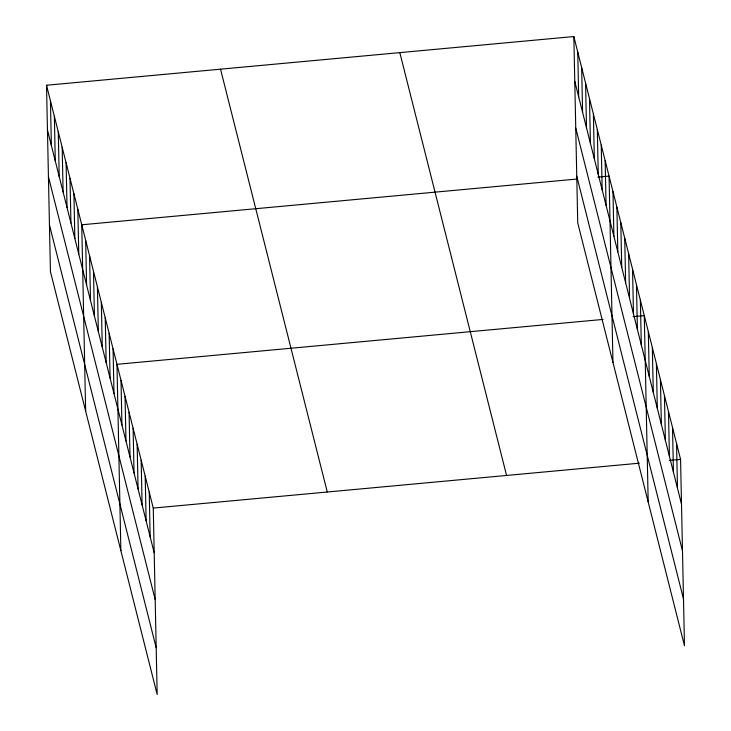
<?xml version="1.0" encoding="UTF-8"?>
<svg xmlns="http://www.w3.org/2000/svg" width="731" height="731" viewBox="0 0 731 731"><rect width="100%" height="100%" fill="white"/><g stroke="black" fill="none" stroke-linecap="round" stroke-linejoin="round"><path stroke-width="1.1" d="M46.519 85.244L153.263 508.082L157.165 694.45L50.43 271.621L46.519 85.244L573.835 36.55L680.57 459.379L684.481 645.756L577.737 222.918L573.835 36.55M576.713 179.068L81.744 224.782L85.646 411.151M597.903 177.112L609.06 176.089L612.962 362.457M603.011 319.429L116.969 364.312L120.871 550.69M633.128 316.651L644.285 315.618L648.187 501.987M153.263 508.082L639.305 463.198M669.422 460.411L680.57 459.379M574.767 81.324L681.511 504.162M575.754 128.053L682.489 550.891M576.759 176.198L683.503 599.027M399.82 52.623L506.565 475.452M220.534 69.18L327.278 492.009M47.46 130.027L154.204 552.855M48.438 176.747L155.182 599.584M49.443 224.892L156.187 647.721M676.54 443.406L677.482 488.189M672.511 427.434L673.443 472.217M668.481 411.462L669.413 456.235M664.442 395.489L665.384 440.263M660.413 379.517L661.354 424.291M656.383 363.545L657.315 408.318M652.344 347.563L653.286 392.346M648.315 331.591L649.256 376.374M640.365 300.112L641.306 344.895M636.454 284.615L637.395 329.389M632.543 269.109L633.475 313.882M628.623 253.602L629.565 298.385M624.713 238.096L625.654 282.879M620.802 222.599L621.734 267.372M616.882 207.092L617.823 251.875M612.971 191.586L613.912 236.369M605.14 160.582L606.081 205.356M601.229 145.076L602.17 189.859M597.318 129.57L598.25 174.353M593.398 114.073L594.34 158.846M589.488 98.566L590.429 143.34M585.577 83.06L586.509 127.843M581.657 67.554L582.598 112.336M577.746 52.056L578.687 96.83M149.234 492.109L150.166 536.883M145.195 476.128L146.136 520.911M141.165 460.155L142.106 504.938M137.136 444.183L138.068 488.966M133.097 428.211L134.038 472.984M129.067 412.238L130.008 457.012M125.038 396.266L125.97 441.04M121.008 380.294L121.94 425.067M113.058 348.815L113.999 393.589M109.147 333.309L110.079 378.082M105.227 317.802L106.169 362.585M101.317 302.296L102.258 347.079M97.406 286.799L98.338 331.572M93.486 271.292L94.427 316.066M89.575 255.786L90.516 300.569M85.664 240.289L86.596 285.063M77.833 209.276L78.774 254.059M73.922 193.77L74.854 238.553M70.002 178.273L70.944 223.046M66.092 162.766L67.033 207.54M62.181 147.26L63.113 192.043M58.261 131.754L59.202 176.536M54.35 116.256L55.291 161.03M50.439 100.75L51.371 145.524"/></g></svg>
